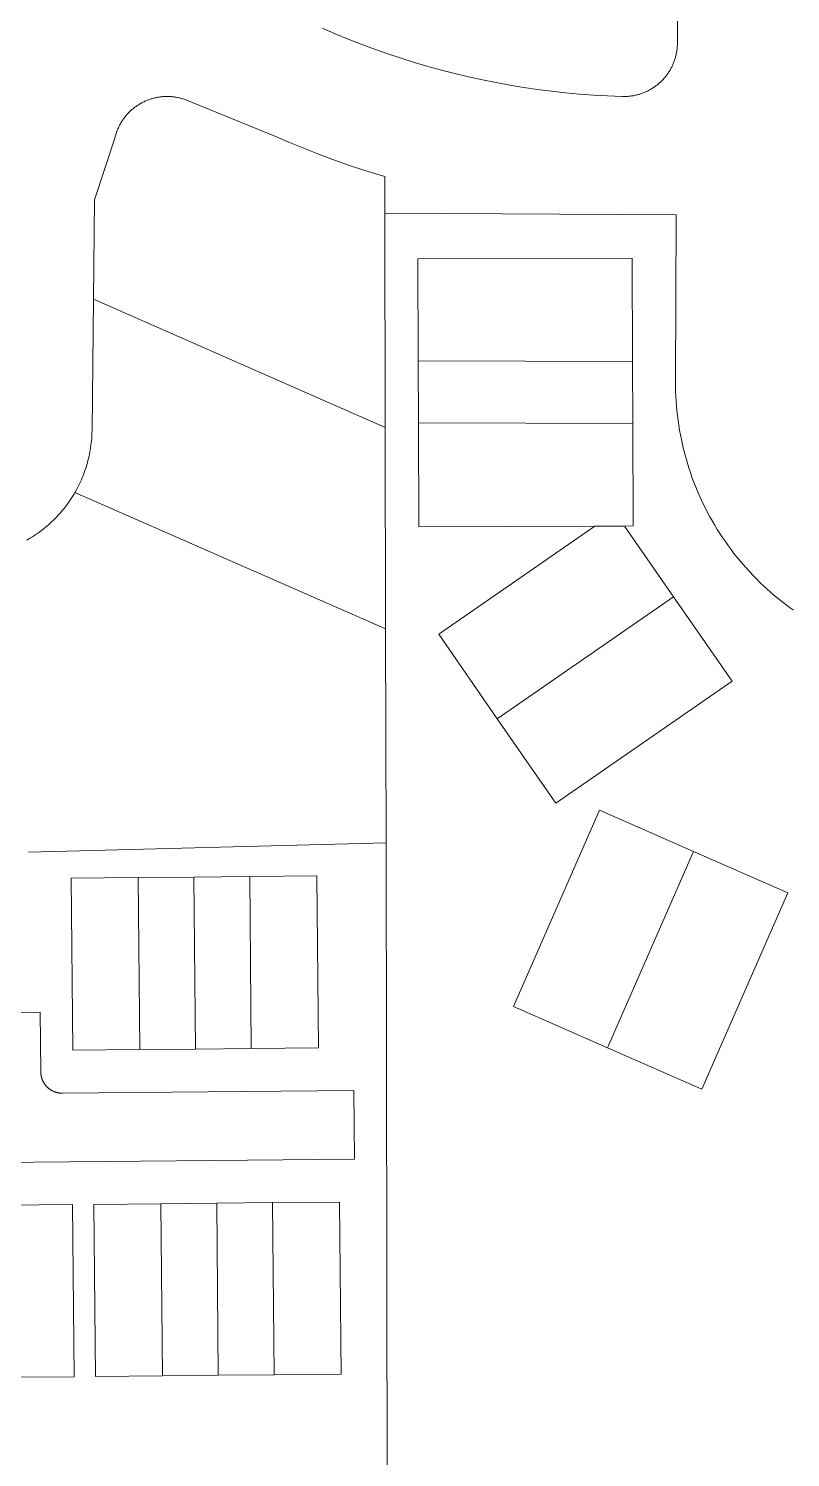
# Model space of a CAD drawing. Header units: feet. Extents: x 865220 to 2774701, y -2240498 to 961524.
# Drawn here: x 2768860 to 2769216, y 958010 to 958677 of the extents above; entities that cross this region are included whole.
import ezdxf

# ---------------------------------------------------------------- set-up
doc = ezdxf.new("R2010")
doc.units = ezdxf.units.FT
doc.header["$LTSCALE"] = 0.015
doc.header["$MEASUREMENT"] = 0
doc.layers.add('Parcels', color=7, linetype='Continuous', lineweight=0)

msp = doc.modelspace()

# ---------------------------------------------------------------- linework, layer by layer
at = {"layer": 'Parcels', "lineweight": 5}
for p, q in [((2769162.95, 958669.73), (2769163.22, 958748.05)), ((2768997.31, 958676.64), (2769003.32, 958674.04)), ((2769003.32, 958674.04), (2769009.37, 958671.56)), ((2769009.37, 958671.56), (2769015.46, 958669.18)), ((2769015.46, 958669.18), (2769021.6, 958666.9)), ((2769162.78, 958666.86), (2769162.82, 958667.29)), ((2769162.82, 958667.29), (2769162.86, 958667.73)), ((2769162.86, 958667.73), (2769162.9, 958668.16)), ((2769162.9, 958668.16), (2769162.92, 958668.6)), ((2769162.92, 958668.6), (2769162.94, 958669.03)), ((2769162.94, 958669.03), (2769162.95, 958669.73)), ((2769021.6, 958666.9), (2769027.78, 958664.73)), ((2769027.78, 958664.73), (2769033.99, 958662.67)), ((2769033.99, 958662.67), (2769040.23, 958660.72)), ((2769040.23, 958660.72), (2769046.51, 958658.88)), ((2769161, 958660.13), (2769161.17, 958660.54)), ((2769161.17, 958660.54), (2769161.32, 958660.94)), ((2769161.32, 958660.94), (2769161.48, 958661.35)), ((2769161.48, 958661.35), (2769161.62, 958661.76)), ((2769161.62, 958661.76), (2769161.76, 958662.18)), ((2769161.76, 958662.18), (2769161.89, 958662.59)), ((2769161.89, 958662.59), (2769162.01, 958663.01)), ((2769162.01, 958663.01), (2769162.12, 958663.43)), ((2769162.12, 958663.43), (2769162.23, 958663.86)), ((2769162.23, 958663.86), (2769162.33, 958664.28)), ((2769162.33, 958664.28), (2769162.42, 958664.71)), ((2769162.42, 958664.71), (2769162.51, 958665.14)), ((2769162.51, 958665.14), (2769162.59, 958665.56)), ((2769162.59, 958665.56), (2769162.66, 958666)), ((2769162.66, 958666), (2769162.72, 958666.43)), ((2769162.72, 958666.43), (2769162.78, 958666.86)), ((2769046.51, 958658.88), (2769052.82, 958657.15)), ((2769052.82, 958657.15), (2769059.17, 958655.53)), ((2769059.17, 958655.53), (2769065.53, 958654.02)), ((2769065.53, 958654.02), (2769071.93, 958652.62)), ((2769156.88, 958653.48), (2769157.16, 958653.82)), ((2769157.16, 958653.82), (2769157.44, 958654.15)), ((2769157.44, 958654.15), (2769157.71, 958654.5)), ((2769157.71, 958654.5), (2769157.97, 958654.84)), ((2769157.97, 958654.84), (2769158.23, 958655.2)), ((2769158.23, 958655.2), (2769158.48, 958655.55)), ((2769158.48, 958655.55), (2769158.73, 958655.91)), ((2769158.73, 958655.91), (2769158.97, 958656.28)), ((2769158.97, 958656.28), (2769159.2, 958656.65)), ((2769159.2, 958656.65), (2769159.43, 958657.02)), ((2769159.43, 958657.02), (2769159.65, 958657.4)), ((2769159.65, 958657.4), (2769159.86, 958657.78)), ((2769159.86, 958657.78), (2769160.07, 958658.16)), ((2769160.07, 958658.16), (2769160.27, 958658.55)), ((2769160.27, 958658.55), (2769160.46, 958658.94)), ((2769160.46, 958658.94), (2769160.65, 958659.33)), ((2769160.65, 958659.33), (2769160.83, 958659.73)), ((2769160.83, 958659.73), (2769161, 958660.13)), ((2769071.93, 958652.62), (2769078.34, 958651.34)), ((2769078.34, 958651.34), (2769084.78, 958650.16)), ((2769084.78, 958650.16), (2769091.24, 958649.1)), ((2769091.24, 958649.1), (2769097.71, 958648.15)), ((2769097.71, 958648.15), (2769104.2, 958647.31)), ((2769104.2, 958647.31), (2769110.71, 958646.59)), ((2769148.21, 958647.01), (2769148.6, 958647.2)), ((2769148.6, 958647.2), (2769149, 958647.39)), ((2769149, 958647.39), (2769149.39, 958647.58)), ((2769149.39, 958647.58), (2769149.77, 958647.79)), ((2769149.77, 958647.79), (2769150.15, 958647.99)), ((2769150.15, 958647.99), (2769150.53, 958648.21)), ((2769150.53, 958648.21), (2769150.91, 958648.43)), ((2769150.91, 958648.43), (2769151.28, 958648.66)), ((2769151.28, 958648.66), (2769151.65, 958648.9)), ((2769151.65, 958648.9), (2769152.01, 958649.14)), ((2769152.01, 958649.14), (2769152.37, 958649.39)), ((2769152.37, 958649.39), (2769152.72, 958649.64)), ((2769152.72, 958649.64), (2769153.07, 958649.91)), ((2769153.07, 958649.91), (2769153.42, 958650.17)), ((2769153.42, 958650.17), (2769153.76, 958650.45)), ((2769153.76, 958650.45), (2769154.09, 958650.72)), ((2769154.09, 958650.72), (2769154.42, 958651.01)), ((2769154.42, 958651.01), (2769154.75, 958651.3)), ((2769154.75, 958651.3), (2769155.07, 958651.59)), ((2769155.07, 958651.59), (2769155.39, 958651.9)), ((2769155.39, 958651.9), (2769155.7, 958652.2)), ((2769155.7, 958652.2), (2769156, 958652.52)), ((2769156, 958652.52), (2769156.3, 958652.83)), ((2769156.3, 958652.83), (2769156.59, 958653.16)), ((2769156.59, 958653.16), (2769156.88, 958653.48)), ((2768911.08, 958640.69), (2768910.72, 958640.44)), ((2768911.45, 958640.92), (2768911.08, 958640.69)), ((2768911.82, 958641.15), (2768911.45, 958640.92)), ((2768912.19, 958641.38), (2768911.82, 958641.15)), ((2768912.57, 958641.6), (2768912.19, 958641.38)), ((2768912.95, 958641.81), (2768912.57, 958641.6)), ((2768913.33, 958642.01), (2768912.95, 958641.81)), ((2768913.72, 958642.21), (2768913.33, 958642.01)), ((2768914.12, 958642.4), (2768913.72, 958642.21)), ((2768914.51, 958642.59), (2768914.12, 958642.4)), ((2768914.91, 958642.76), (2768914.51, 958642.59)), ((2768915.31, 958642.93), (2768914.91, 958642.76)), ((2768915.72, 958643.1), (2768915.31, 958642.93)), ((2768916.12, 958643.25), (2768915.72, 958643.1)), ((2768916.53, 958643.4), (2768916.12, 958643.25)), ((2768916.95, 958643.54), (2768916.53, 958643.4)), ((2768917.36, 958643.68), (2768916.95, 958643.54)), ((2768917.78, 958643.8), (2768917.36, 958643.68)), ((2768918.2, 958643.92), (2768917.78, 958643.8)), ((2768918.62, 958644.04), (2768918.2, 958643.92)), ((2768919.04, 958644.14), (2768918.62, 958644.04)), ((2768919.47, 958644.24), (2768919.04, 958644.14)), ((2768919.89, 958644.33), (2768919.47, 958644.24)), ((2768920.32, 958644.41), (2768919.89, 958644.33)), ((2768920.75, 958644.49), (2768920.32, 958644.41)), ((2768921.18, 958644.56), (2768920.75, 958644.49)), ((2768921.62, 958644.62), (2768921.18, 958644.56)), ((2768922.05, 958644.67), (2768921.62, 958644.62)), ((2768922.48, 958644.72), (2768922.05, 958644.67)), ((2768922.92, 958644.75), (2768922.48, 958644.72)), ((2768923.35, 958644.78), (2768922.92, 958644.75)), ((2768923.79, 958644.81), (2768923.35, 958644.78)), ((2768924.22, 958644.82), (2768923.79, 958644.81)), ((2768924.66, 958644.83), (2768924.22, 958644.82)), ((2768925.1, 958644.83), (2768924.66, 958644.83)), ((2768925.53, 958644.82), (2768925.1, 958644.83)), ((2768925.97, 958644.8), (2768925.53, 958644.82)), ((2768926.41, 958644.78), (2768925.97, 958644.8)), ((2768926.84, 958644.75), (2768926.41, 958644.78)), ((2768927.27, 958644.71), (2768926.84, 958644.75)), ((2768927.71, 958644.67), (2768927.27, 958644.71)), ((2768928.14, 958644.61), (2768927.71, 958644.67)), ((2768928.57, 958644.55), (2768928.14, 958644.61)), ((2768929, 958644.48), (2768928.57, 958644.55)), ((2768929.43, 958644.41), (2768929, 958644.48)), ((2768929.86, 958644.32), (2768929.43, 958644.41)), ((2768930.29, 958644.23), (2768929.86, 958644.32)), ((2768930.71, 958644.14), (2768930.29, 958644.23)), ((2768931.14, 958644.03), (2768930.71, 958644.14)), ((2768931.56, 958643.92), (2768931.14, 958644.03)), ((2768931.98, 958643.8), (2768931.56, 958643.92)), ((2768932.4, 958643.67), (2768931.98, 958643.8)), ((2768932.81, 958643.53), (2768932.4, 958643.67)), ((2768933.22, 958643.39), (2768932.81, 958643.53)), ((2768933.63, 958643.24), (2768933.22, 958643.39)), ((2768975.08, 958626.34), (2768933.63, 958643.24)), ((2768933.63, 958643.24), (2768933.63, 958643.24)), ((2769110.71, 958646.59), (2769117.22, 958645.98)), ((2769117.22, 958645.98), (2769123.75, 958645.49)), ((2769123.75, 958645.49), (2769130.28, 958645.11)), ((2769130.28, 958645.11), (2769137.18, 958644.83)), ((2769137.18, 958644.83), (2769137.61, 958644.82)), ((2769137.61, 958644.82), (2769138.05, 958644.82)), ((2769138.05, 958644.82), (2769138.48, 958644.82)), ((2769138.48, 958644.82), (2769138.92, 958644.83)), ((2769138.92, 958644.83), (2769139.36, 958644.85)), ((2769139.36, 958644.85), (2769139.79, 958644.88)), ((2769139.79, 958644.88), (2769140.23, 958644.92)), ((2769140.23, 958644.92), (2769140.66, 958644.96)), ((2769140.66, 958644.96), (2769141.09, 958645.01)), ((2769141.09, 958645.01), (2769141.53, 958645.07)), ((2769141.53, 958645.07), (2769141.96, 958645.14)), ((2769141.96, 958645.14), (2769142.39, 958645.21)), ((2769142.39, 958645.21), (2769142.82, 958645.29)), ((2769142.82, 958645.29), (2769143.24, 958645.38)), ((2769143.24, 958645.38), (2769143.67, 958645.48)), ((2769143.67, 958645.48), (2769144.09, 958645.58)), ((2769144.09, 958645.58), (2769144.51, 958645.69)), ((2769144.51, 958645.69), (2769144.93, 958645.81)), ((2769144.93, 958645.81), (2769145.35, 958645.93)), ((2769145.35, 958645.93), (2769145.77, 958646.07)), ((2769145.77, 958646.07), (2769146.18, 958646.21)), ((2769146.18, 958646.21), (2769146.59, 958646.35)), ((2769146.59, 958646.35), (2769147, 958646.51)), ((2769147, 958646.51), (2769147.4, 958646.67)), ((2769147.4, 958646.67), (2769147.81, 958646.84)), ((2769147.81, 958646.84), (2769148.21, 958647.01)), ((2768904.27, 958634), (2768904.03, 958633.64)), ((2768904.52, 958634.36), (2768904.27, 958634)), ((2768904.78, 958634.71), (2768904.52, 958634.36)), ((2768905.04, 958635.06), (2768904.78, 958634.71)), ((2768905.31, 958635.41), (2768905.04, 958635.06)), ((2768905.58, 958635.75), (2768905.31, 958635.41)), ((2768905.86, 958636.08), (2768905.58, 958635.75)), ((2768906.15, 958636.41), (2768905.86, 958636.08)), ((2768906.44, 958636.73), (2768906.15, 958636.41)), ((2768906.74, 958637.05), (2768906.44, 958636.73)), ((2768907.04, 958637.36), (2768906.74, 958637.05)), ((2768907.35, 958637.67), (2768907.04, 958637.36)), ((2768907.67, 958637.98), (2768907.35, 958637.67)), ((2768907.99, 958638.27), (2768907.67, 958637.98)), ((2768908.31, 958638.57), (2768907.99, 958638.27)), ((2768908.64, 958638.85), (2768908.31, 958638.57)), ((2768908.97, 958639.13), (2768908.64, 958638.85)), ((2768909.31, 958639.41), (2768908.97, 958639.13)), ((2768909.66, 958639.67), (2768909.31, 958639.41)), ((2768910.01, 958639.94), (2768909.66, 958639.67)), ((2768910.36, 958640.19), (2768910.01, 958639.94)), ((2768910.72, 958640.44), (2768910.36, 958640.19)), ((2768901.06, 958627.48), (2768900.58, 958625.98)), ((2768901.3, 958628.19), (2768901.06, 958627.48)), ((2768901.45, 958628.6), (2768901.3, 958628.19)), ((2768901.61, 958629.01), (2768901.45, 958628.6)), ((2768901.77, 958629.41), (2768901.61, 958629.01)), ((2768901.94, 958629.81), (2768901.77, 958629.41)), ((2768902.12, 958630.21), (2768901.94, 958629.81)), ((2768902.31, 958630.61), (2768902.12, 958630.21)), ((2768902.5, 958631), (2768902.31, 958630.61)), ((2768902.7, 958631.39), (2768902.5, 958631)), ((2768902.9, 958631.77), (2768902.7, 958631.39)), ((2768903.11, 958632.16), (2768902.9, 958631.77)), ((2768903.33, 958632.53), (2768903.11, 958632.16)), ((2768903.56, 958632.91), (2768903.33, 958632.53)), ((2768903.79, 958633.28), (2768903.56, 958632.91)), ((2768904.03, 958633.64), (2768903.79, 958633.28)), ((2768900.1, 958624.5), (2768890.96, 958596.53)), ((2768900.58, 958625.98), (2768900.1, 958624.5)), ((2768981.97, 958623.36), (2768975.08, 958626.34)), ((2768988.91, 958620.51), (2768981.97, 958623.36)), ((2768995.9, 958617.78), (2768988.91, 958620.51)), ((2769002.94, 958615.17), (2768995.9, 958617.78)), ((2769010.02, 958612.69), (2769002.94, 958615.17)), ((2769017.14, 958610.33), (2769010.02, 958612.69)), ((2769026.4, 958607.46), (2769017.14, 958610.33)), ((2769026.43, 958590.42), (2769026.4, 958607.46)), ((2768890.96, 958596.53), (2768890.49, 958550.26)), ((2769026.43, 958590.33), (2769026.43, 958590.42)), ((2769162.3, 958589.56), (2769026.43, 958590.42)), ((2769026.43, 958590.42), (2769026.43, 958590.33)), ((2769026.62, 958490.38), (2769026.43, 958590.33)), ((2769162.04, 958511.73), (2769162.3, 958589.56)), ((2769162.3, 958589.56), (2769162.3, 958589.56)), ((2769041.87, 958569.06), (2769141.86, 958569.38)), ((2769042.02, 958521.5), (2769041.87, 958569.06)), ((2769141.86, 958569.38), (2769141.86, 958569.38)), ((2769141.86, 958569.38), (2769142.01, 958521.15)), ((2768890.49, 958550.26), (2768889.87, 958489.39)), ((2769026.26, 958490.54), (2768890.49, 958550.26)), ((2768890.49, 958550.26), (2769026.26, 958490.54)), ((2769142.01, 958521.15), (2769042.02, 958521.5)), ((2769042.02, 958521.5), (2769042.12, 958492.51)), ((2769142.01, 958521.15), (2769142.01, 958521.15)), ((2769142.01, 958521.15), (2769142.1, 958492.15)), ((2769162.05, 958509.46), (2769162.04, 958511.73)), ((2769162.11, 958507.19), (2769162.05, 958509.46)), ((2769162.2, 958504.93), (2769162.11, 958507.19)), ((2769162.33, 958502.66), (2769162.2, 958504.93)), ((2769162.5, 958500.4), (2769162.33, 958502.66)), ((2769162.71, 958498.14), (2769162.5, 958500.4)), ((2769162.96, 958495.89), (2769162.71, 958498.14)), ((2769163.25, 958493.64), (2769162.96, 958495.89)), ((2768889.81, 958487.29), (2768889.76, 958486.25)), ((2768889.87, 958489.39), (2768889.81, 958487.29)), ((2769026.26, 958490.54), (2769026.62, 958490.38)), ((2769026.8, 958396.36), (2769026.62, 958490.38)), ((2769026.62, 958490.38), (2769026.62, 958490.38)), ((2769026.62, 958490.38), (2769026.8, 958396.36)), ((2769142.1, 958492.15), (2769042.12, 958492.51)), ((2769042.12, 958492.51), (2769042.27, 958444.07)), ((2769042.27, 958444.07), (2769042.12, 958492.51)), ((2769142.26, 958444.4), (2769142.1, 958492.15)), ((2769142.1, 958492.15), (2769142.1, 958492.15)), ((2769142.1, 958492.15), (2769142.26, 958444.4)), ((2769163.57, 958491.39), (2769163.25, 958493.64)), ((2769163.94, 958489.15), (2769163.57, 958491.39)), ((2769164.35, 958486.92), (2769163.94, 958489.15)), ((2768889.2, 958481.04), (2768889.04, 958480.01)), ((2768889.35, 958482.08), (2768889.2, 958481.04)), ((2768889.48, 958483.12), (2768889.35, 958482.08)), ((2768889.59, 958484.16), (2768889.48, 958483.12)), ((2768889.68, 958485.2), (2768889.59, 958484.16)), ((2768889.76, 958486.25), (2768889.68, 958485.2)), ((2769164.79, 958484.7), (2769164.35, 958486.92)), ((2769165.28, 958482.48), (2769164.79, 958484.7)), ((2769165.8, 958480.27), (2769165.28, 958482.48)), ((2768887.67, 958473.88), (2768887.38, 958472.87)), ((2768887.94, 958474.89), (2768887.67, 958473.88)), ((2768888.19, 958475.91), (2768887.94, 958474.89)), ((2768888.43, 958476.93), (2768888.19, 958475.91)), ((2768888.65, 958477.95), (2768888.43, 958476.93)), ((2768888.85, 958478.98), (2768888.65, 958477.95)), ((2768889.04, 958480.01), (2768888.85, 958478.98)), ((2769166.36, 958478.07), (2769165.8, 958480.27)), ((2769166.96, 958475.89), (2769166.36, 958478.07)), ((2769167.59, 958473.71), (2769166.96, 958475.89)), ((2768885.67, 958467.93), (2768885.27, 958466.96)), ((2768886.04, 958468.9), (2768885.67, 958467.93)), ((2768886.4, 958469.89), (2768886.04, 958468.9)), ((2768886.74, 958470.88), (2768886.4, 958469.89)), ((2768887.07, 958471.87), (2768886.74, 958470.88)), ((2768887.38, 958472.87), (2768887.07, 958471.87)), ((2769168.27, 958471.54), (2769167.59, 958473.71)), ((2769168.98, 958469.39), (2769168.27, 958471.54)), ((2769169.73, 958467.25), (2769168.98, 958469.39)), ((2769170.52, 958465.12), (2769169.73, 958467.25)), ((2768882.56, 958461.29), (2768882.05, 958460.38)), ((2768883.05, 958462.22), (2768882.56, 958461.29)), ((2768883.53, 958463.15), (2768883.05, 958462.22)), ((2768883.99, 958464.09), (2768883.53, 958463.15)), ((2768884.43, 958465.04), (2768883.99, 958464.09)), ((2768884.86, 958465.99), (2768884.43, 958465.04)), ((2768885.27, 958466.96), (2768884.86, 958465.99)), ((2769171.34, 958463.01), (2769170.52, 958465.12)), ((2769172.2, 958460.91), (2769171.34, 958463.01)), ((2769173.1, 958458.82), (2769172.2, 958460.91)), ((2768878.05, 958454.24), (2768877.42, 958453.41)), ((2768878.67, 958455.09), (2768878.05, 958454.24)), ((2768879.27, 958455.94), (2768878.67, 958455.09)), ((2768879.86, 958456.81), (2768879.27, 958455.94)), ((2768880.43, 958457.69), (2768879.86, 958456.81)), ((2768880.99, 958458.58), (2768880.43, 958457.69)), ((2768881.53, 958459.47), (2768880.99, 958458.58)), ((2768881.89, 958460.1), (2768881.53, 958459.47)), ((2768882.05, 958460.38), (2768881.89, 958460.1)), ((2769026.45, 958396.52), (2768881.89, 958460.1)), ((2768881.89, 958460.1), (2769026.45, 958396.52)), ((2769174.04, 958456.76), (2769173.1, 958458.82)), ((2769175.01, 958454.7), (2769174.04, 958456.76)), ((2769176.01, 958452.67), (2769175.01, 958454.7)), ((2768871.87, 958447.15), (2768871.11, 958446.42)), ((2768872.61, 958447.88), (2768871.87, 958447.15)), ((2768873.34, 958448.64), (2768872.61, 958447.88)), ((2768874.05, 958449.4), (2768873.34, 958448.64)), ((2768874.75, 958450.18), (2768874.05, 958449.4)), ((2768875.44, 958450.97), (2768874.75, 958450.18)), ((2768876.12, 958451.77), (2768875.44, 958450.97)), ((2768876.78, 958452.58), (2768876.12, 958451.77)), ((2768877.42, 958453.41), (2768876.78, 958452.58)), ((2769177.05, 958450.66), (2769176.01, 958452.67)), ((2769178.13, 958448.66), (2769177.05, 958450.66)), ((2769179.24, 958446.68), (2769178.13, 958448.66)), ((2768863.79, 958440.51), (2768862.92, 958439.92)), ((2768864.65, 958441.1), (2768863.79, 958440.51)), ((2768865.49, 958441.72), (2768864.65, 958441.1)), ((2768866.33, 958442.35), (2768865.49, 958441.72)), ((2768867.16, 958442.99), (2768866.33, 958442.35)), ((2768867.97, 958443.65), (2768867.16, 958442.99)), ((2768868.77, 958444.32), (2768867.97, 958443.65)), ((2768869.57, 958445.01), (2768868.77, 958444.32)), ((2768870.35, 958445.71), (2768869.57, 958445.01)), ((2768871.11, 958446.42), (2768870.35, 958445.71)), ((2769042.27, 958444.07), (2769124.37, 958444.34)), ((2769124.37, 958444.34), (2769042.27, 958444.07)), ((2769051.56, 958393.93), (2769124.37, 958444.34)), ((2769124.37, 958444.34), (2769138.24, 958444.38)), ((2769124.37, 958444.34), (2769124.37, 958444.34)), ((2769138.24, 958444.38), (2769142.26, 958444.4)), ((2769142.26, 958444.4), (2769138.24, 958444.38)), ((2769161.09, 958411.39), (2769138.24, 958444.38)), ((2769180.38, 958444.72), (2769179.24, 958446.68)), ((2769181.56, 958442.78), (2769180.38, 958444.72)), ((2769182.77, 958440.87), (2769181.56, 958442.78)), ((2769184.02, 958438.97), (2769182.77, 958440.87)), ((2768860.25, 958438.26), (2768859.35, 958437.74)), ((2768861.15, 958438.8), (2768860.25, 958438.26)), ((2768862.04, 958439.35), (2768861.15, 958438.8)), ((2768862.92, 958439.92), (2768862.04, 958439.35)), ((2769185.3, 958437.1), (2769184.02, 958438.97)), ((2769186.61, 958435.24), (2769185.3, 958437.1)), ((2769187.95, 958433.42), (2769186.61, 958435.24)), ((2769189.33, 958431.61), (2769187.95, 958433.42)), ((2769190.73, 958429.83), (2769189.33, 958431.61)), ((2769192.17, 958428.08), (2769190.73, 958429.83)), ((2769193.64, 958426.35), (2769192.17, 958428.08)), ((2769195.14, 958424.64), (2769193.64, 958426.35)), ((2769196.66, 958422.96), (2769195.14, 958424.64)), ((2769198.22, 958421.31), (2769196.66, 958422.96)), ((2769199.8, 958419.69), (2769198.22, 958421.31)), ((2769201.42, 958418.09), (2769199.8, 958419.69)), ((2769203.06, 958416.53), (2769201.42, 958418.09)), ((2769204.72, 958414.99), (2769203.06, 958416.53)), ((2769206.42, 958413.48), (2769204.72, 958414.99)), ((2769161.09, 958411.39), (2769078.88, 958354.47)), ((2769078.88, 958354.47), (2769161.09, 958411.39)), ((2769188.41, 958371.93), (2769161.09, 958411.39)), ((2769208.14, 958412), (2769206.42, 958413.48)), ((2769209.88, 958410.55), (2769208.14, 958412)), ((2769211.66, 958409.13), (2769209.88, 958410.55)), ((2769213.45, 958407.75), (2769211.66, 958409.13)), ((2769215.27, 958406.39), (2769213.45, 958407.75)), ((2769217.11, 958405.07), (2769215.27, 958406.39)), ((2769026.8, 958396.36), (2769026.45, 958396.52)), ((2769026.45, 958396.52), (2769026.8, 958396.36)), ((2769026.8, 958396.36), (2769026.8, 958396.36)), ((2769026.8, 958396.36), (2769027, 958296.5)), ((2769078.88, 958354.47), (2769051.56, 958393.93)), ((2769106.2, 958315.01), (2769188.41, 958371.93)), ((2769188.41, 958371.93), (2769106.2, 958315.01)), ((2769188.41, 958371.93), (2769188.41, 958371.93)), ((2769078.88, 958354.47), (2769106.2, 958315.01)), ((2769078.88, 958354.47), (2769078.88, 958354.47)), ((2769086.44, 958220.12), (2769126.53, 958311.72)), ((2769126.53, 958311.72), (2769170.5, 958292.48)), ((2768860.22, 958292.21), (2769027, 958296.5)), ((2769027, 958296.5), (2769027.83, 957864.48)), ((2769170.5, 958292.48), (2769130.4, 958200.88)), ((2769130.4, 958200.88), (2769170.5, 958292.48)), ((2769214.46, 958273.23), (2769170.5, 958292.48)), ((2769170.5, 958292.48), (2769170.5, 958292.48)), ((2768937.4, 958280.58), (2768911.4, 958280.34)), ((2768911.4, 958280.34), (2768937.4, 958280.58)), ((2768963.39, 958280.83), (2768937.4, 958280.58)), ((2768937.4, 958280.58), (2768963.39, 958280.83)), ((2768938.15, 958200.26), (2768937.4, 958280.58)), ((2768937.4, 958280.58), (2768937.4, 958280.58)), ((2768994.72, 958281.12), (2768963.39, 958280.83)), ((2768963.39, 958280.83), (2768994.72, 958281.12)), ((2768964.15, 958200.51), (2768963.39, 958280.83)), ((2768963.39, 958280.83), (2768964.15, 958200.51)), ((2768995.48, 958200.8), (2768994.72, 958281.12)), ((2768911.4, 958280.34), (2768880.07, 958280.04)), ((2768880.07, 958280.04), (2768911.4, 958280.34)), ((2768880.07, 958280.04), (2768880.83, 958199.72)), ((2768880.83, 958199.72), (2768880.07, 958280.04)), ((2768912.16, 958200.02), (2768911.4, 958280.34)), ((2769174.37, 958181.63), (2769214.46, 958273.23)), ((2769214.46, 958273.23), (2769174.37, 958181.63)), ((2768841.66, 958217.35), (2768865.66, 958217.58)), ((2768865.93, 958189.58), (2768865.66, 958217.58)), ((2769086.44, 958220.12), (2769130.4, 958200.88)), ((2769130.4, 958200.88), (2769086.44, 958220.12)), ((2768964.15, 958200.51), (2768938.15, 958200.26)), ((2768995.48, 958200.8), (2768964.15, 958200.51)), ((2768964.15, 958200.51), (2768964.15, 958200.51)), ((2769130.4, 958200.88), (2769130.4, 958200.88)), ((2769174.37, 958181.63), (2769130.4, 958200.88)), ((2768880.83, 958199.72), (2768912.16, 958200.02)), ((2768912.16, 958200.02), (2768938.15, 958200.26)), ((2768938.15, 958200.26), (2768912.16, 958200.02)), ((2768912.16, 958200.02), (2768912.16, 958200.02)), ((2768938.15, 958200.26), (2768938.15, 958200.26)), ((2768865.93, 958189.58), (2768865.93, 958189.41)), ((2768865.93, 958189.23), (2768865.93, 958189.41)), ((2768865.94, 958189.06), (2768865.93, 958189.23)), ((2768865.96, 958188.88), (2768865.94, 958189.06)), ((2768865.97, 958188.71), (2768865.96, 958188.88)), ((2768865.97, 958188.71), (2768865.99, 958188.54)), ((2768865.99, 958188.54), (2768866.01, 958188.36)), ((2768866.04, 958188.19), (2768866.01, 958188.36)), ((2768866.04, 958188.19), (2768866.06, 958188.02)), ((2768866.09, 958187.85), (2768866.06, 958188.02)), ((2768866.09, 958187.85), (2768866.13, 958187.68)), ((2768866.13, 958187.68), (2768866.16, 958187.5)), ((2768866.16, 958187.5), (2768866.2, 958187.33)), ((2768866.2, 958187.33), (2768866.24, 958187.17)), ((2768866.29, 958187), (2768866.24, 958187.17)), ((2768866.29, 958187), (2768866.34, 958186.83)), ((2768866.34, 958186.83), (2768866.39, 958186.66)), ((2768866.39, 958186.66), (2768866.44, 958186.5)), ((2768866.44, 958186.5), (2768866.5, 958186.33)), ((2768866.56, 958186.17), (2768866.5, 958186.33)), ((2768866.56, 958186.17), (2768866.62, 958186)), ((2768866.69, 958185.84), (2768866.62, 958186)), ((2768866.69, 958185.84), (2768866.76, 958185.68)), ((2768866.83, 958185.52), (2768866.76, 958185.68)), ((2768866.83, 958185.52), (2768866.9, 958185.36)), ((2768866.9, 958185.36), (2768866.98, 958185.21)), ((2768866.98, 958185.21), (2768867.06, 958185.05)), ((2768867.06, 958185.05), (2768867.14, 958184.9)), ((2768867.14, 958184.9), (2768867.22, 958184.75)), ((2768867.31, 958184.6), (2768867.22, 958184.75)), ((2768867.4, 958184.45), (2768867.31, 958184.6)), ((2768867.4, 958184.45), (2768867.49, 958184.3)), ((2768867.59, 958184.15), (2768867.49, 958184.3)), ((2768867.59, 958184.15), (2768867.69, 958184.01)), ((2768867.79, 958183.86), (2768867.69, 958184.01)), ((2768867.89, 958183.72), (2768867.79, 958183.86)), ((2768867.89, 958183.72), (2768868, 958183.58)), ((2768868, 958183.58), (2768868.1, 958183.45)), ((2768868.21, 958183.31), (2768868.1, 958183.45)), ((2768868.32, 958183.18), (2768868.21, 958183.31)), ((2768868.32, 958183.18), (2768868.44, 958183.05)), ((2768868.44, 958183.05), (2768868.56, 958182.92)), ((2768868.68, 958182.79), (2768868.56, 958182.92)), ((2768868.8, 958182.66), (2768868.68, 958182.79)), ((2768868.92, 958182.54), (2768868.8, 958182.66)), ((2768869.05, 958182.42), (2768868.92, 958182.54)), ((2768869.17, 958182.3), (2768869.05, 958182.42)), ((2768869.17, 958182.3), (2768869.3, 958182.18)), ((2768869.3, 958182.18), (2768869.44, 958182.07)), ((2768869.44, 958182.07), (2768869.57, 958181.96)), ((2768869.57, 958181.96), (2768869.7, 958181.85)), ((2768869.84, 958181.74), (2768869.7, 958181.85)), ((2768869.98, 958181.63), (2768869.84, 958181.74)), ((2768870.12, 958181.53), (2768869.98, 958181.63)), ((2768870.12, 958181.53), (2768870.27, 958181.43)), ((2768870.27, 958181.43), (2768870.41, 958181.33)), ((2768870.41, 958181.33), (2768870.56, 958181.24)), ((2768870.56, 958181.24), (2768870.71, 958181.15)), ((2768870.85, 958181.06), (2768870.71, 958181.15)), ((2768871.01, 958180.97), (2768870.85, 958181.06)), ((2768871.01, 958180.97), (2768871.16, 958180.89)), ((2768871.16, 958180.89), (2768871.31, 958180.8)), ((2768871.31, 958180.8), (2768871.47, 958180.72)), ((2768871.62, 958180.65), (2768871.47, 958180.72)), ((2768871.78, 958180.57), (2768871.62, 958180.65)), ((2768871.78, 958180.57), (2768871.94, 958180.5)), ((2768871.94, 958180.5), (2768872.1, 958180.44)), ((2768872.1, 958180.44), (2768872.27, 958180.37)), ((2768876.02, 958179.68), (2769011.98, 958180.96)), ((2769012.28, 958148.96), (2769011.98, 958180.96)), ((2769174.37, 958181.63), (2769174.37, 958181.63)), ((2768872.43, 958180.31), (2768872.27, 958180.37)), ((2768872.43, 958180.31), (2768872.59, 958180.25)), ((2768872.59, 958180.25), (2768872.76, 958180.19)), ((2768872.92, 958180.14), (2768872.76, 958180.19)), ((2768873.09, 958180.09), (2768872.92, 958180.14)), ((2768873.09, 958180.09), (2768873.26, 958180.04)), ((2768873.43, 958179.99), (2768873.26, 958180.04)), ((2768873.6, 958179.95), (2768873.43, 958179.99)), ((2768873.77, 958179.91), (2768873.6, 958179.95)), ((2768873.94, 958179.88), (2768873.77, 958179.91)), ((2768873.94, 958179.88), (2768874.11, 958179.84)), ((2768874.28, 958179.81), (2768874.11, 958179.84)), ((2768874.45, 958179.79), (2768874.28, 958179.81)), ((2768874.63, 958179.76), (2768874.45, 958179.79)), ((2768874.8, 958179.74), (2768874.63, 958179.76)), ((2768874.8, 958179.74), (2768874.97, 958179.72)), ((2768875.15, 958179.71), (2768874.97, 958179.72)), ((2768875.15, 958179.71), (2768875.32, 958179.7)), ((2768875.49, 958179.69), (2768875.32, 958179.7)), ((2768875.67, 958179.68), (2768875.49, 958179.69)), ((2768875.84, 958179.68), (2768875.67, 958179.68)), ((2768875.84, 958179.68), (2768876.02, 958179.68)), ((2769012.28, 958148.96), (2768797.7, 958146.94)), ((2768880.67, 958127.72), (2768849.34, 958127.43)), ((2768881.43, 958047.4), (2768880.67, 958127.72)), ((2768922, 958128.11), (2768890.67, 958127.82)), ((2768890.67, 958127.82), (2768890.67, 958127.82)), ((2768891.43, 958047.5), (2768890.67, 958127.82)), ((2768922, 958128.11), (2768947.99, 958128.36)), ((2768922, 958128.11), (2768922, 958128.11)), ((2768922.75, 958047.79), (2768922, 958128.11)), ((2768947.99, 958128.36), (2768973.99, 958128.61)), ((2768947.99, 958128.36), (2768948.75, 958048.04)), ((2768947.99, 958128.36), (2768947.99, 958128.36)), ((2768948.75, 958048.04), (2768947.99, 958128.36)), ((2769005.32, 958128.9), (2768973.99, 958128.61)), ((2768973.99, 958128.61), (2769005.32, 958128.9)), ((2768973.99, 958128.61), (2768973.99, 958128.61)), ((2768974.75, 958048.28), (2768973.99, 958128.61)), ((2769005.32, 958128.9), (2769006.07, 958048.58)), ((2768850.1, 958047.11), (2768881.43, 958047.4)), ((2768922.75, 958047.79), (2768891.43, 958047.5)), ((2768948.75, 958048.04), (2768922.75, 958047.79)), ((2768922.75, 958047.79), (2768922.75, 958047.79)), ((2768974.75, 958048.28), (2768948.75, 958048.04)), ((2768974.75, 958048.28), (2769006.07, 958048.58)), ((2769006.07, 958048.58), (2768974.75, 958048.28))]:
    msp.add_line(p, q, dxfattribs=at)

doc.saveas('drawing.dxf')
